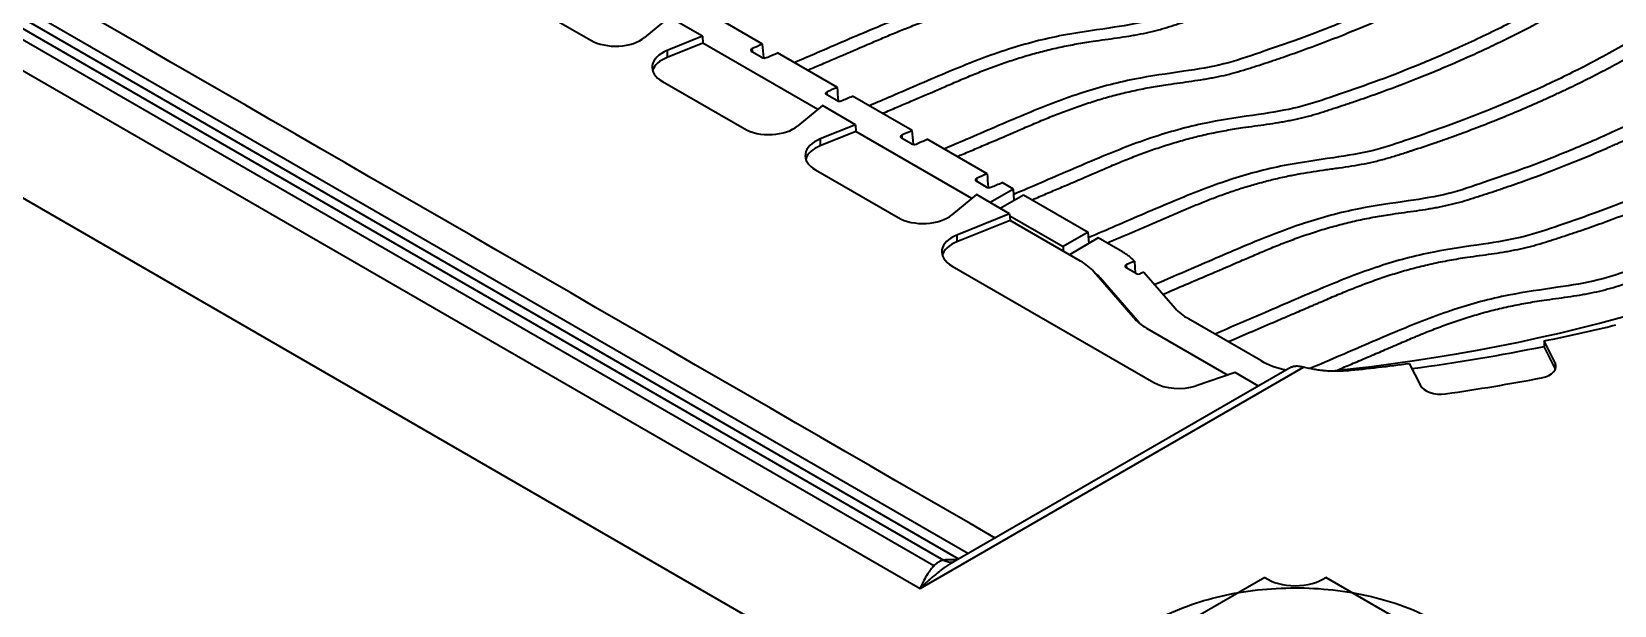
# Model space of a CAD drawing. Header units: millimetres. Extents: x 256 to 2096, y 1004 to 2403.
# Drawn here: x 1623.8 to 1849.3, y 1230.6 to 1312.3 of the extents above; entities that cross this region are included whole.
import ezdxf

# ---------------------------------------------------------------- set-up
doc = ezdxf.new("R2010")
doc.units = ezdxf.units.MM
doc.layers.add('1', color=7, linetype='Continuous', true_color=0xffffff)

msp = doc.modelspace()

# ---------------------------------------------------------------- linework, layer by layer
at = {"layer": '1', "color": 7, "linetype": 'Continuous', "lineweight": 35}
for p, q in [((1512.024, 1370.6), (1750.355, 1232.999)), ((1752.332, 1236.234), (1519.121, 1370.878)), ((1522.802, 1370.354), (1753.72, 1237.034)), ((1755.882, 1237.208), (1526.235, 1369.795)), ((1528.854, 1369.884), (1757.272, 1238.007)), ((1692.838, 1317.256), (1703.494, 1311.103)), ((1714.641, 1314.388), (1711.125, 1311.489)), ((1719.359, 1311.664), (1714.641, 1314.388)), ((1727.932, 1310.543), (1719.413, 1315.462)), ((1719.359, 1311.664), (1714.337, 1309.634)), ((1719.412, 1310.706), (1714.337, 1308.654)), ((1719.359, 1311.664), (1719.412, 1310.706)), ((1735.791, 1301.249), (1719.412, 1310.706)), ((1714.337, 1309.634), (1714.337, 1308.654)), ((1727.829, 1308.654), (1726.405, 1309.476)), ((1738.592, 1304.389), (1730.073, 1309.307)), ((1713.67, 1305.228), (1725.306, 1298.51)), ((1597.657, 1303.003), (1753.598, 1212.97)), ((1738.488, 1302.5), (1737.065, 1303.322)), ((1749.252, 1298.234), (1740.732, 1303.153)), ((1736.453, 1301.795), (1732.937, 1298.896)), ((1741.171, 1299.071), (1736.453, 1301.795)), ((1741.171, 1299.071), (1736.15, 1297.041)), ((1741.171, 1299.071), (1741.224, 1298.112)), ((1741.224, 1298.112), (1736.15, 1296.061)), ((1736.15, 1297.041), (1736.15, 1296.061)), ((1757.742, 1288.575), (1741.224, 1298.112)), ((1749.148, 1296.345), (1747.724, 1297.168)), ((1759.911, 1292.08), (1751.392, 1296.999)), ((1735.482, 1292.635), (1747.257, 1285.837)), ((1759.808, 1290.191), (1758.384, 1291.013)), ((1763.665, 1289.913), (1760.349, 1287.999)), ((1763.665, 1289.913), (1762.052, 1290.844)), ((1763.773, 1288.335), (1763.665, 1289.913)), ((1758.405, 1289.121), (1754.888, 1286.222)), ((1763.123, 1286.398), (1758.405, 1289.121)), ((1761.77, 1287.178), (1765.086, 1289.092)), ((1765.086, 1289.092), (1774.324, 1283.759)), ((1763.123, 1286.398), (1755.585, 1283.35)), ((1763.175, 1285.439), (1755.585, 1282.37)), ((1763.123, 1286.398), (1763.175, 1285.439)), ((1763.138, 1286.111), (1770.769, 1281.706)), ((1773.223, 1279.638), (1763.175, 1285.439)), ((1755.585, 1283.35), (1755.585, 1282.37)), ((1774.324, 1283.759), (1770.769, 1281.706)), ((1775.745, 1282.938), (1771.626, 1280.56)), ((1774.433, 1282.18), (1774.324, 1283.759)), ((1779.187, 1280.951), (1775.745, 1282.938)), ((1770.769, 1281.706), (1770.755, 1281.063)), ((1754.917, 1278.944), (1783.646, 1262.358)), ((1781.127, 1277.882), (1779.703, 1278.704)), ((1780.9, 1279.63), (1781.021, 1277.944)), ((1780.752, 1271.608), (1775.103, 1278.132)), ((1781.604, 1270.798), (1776.02, 1277.245)), ((1782.259, 1278.06), (1786.702, 1272.93)), ((1798.883, 1265.477), (1788.582, 1271.424)), ((1782.632, 1270.102), (1794.22, 1263.412)), ((1839.259, 1268.28), (1839.244, 1267.492)), ((1840.83, 1264.331), (1839.244, 1267.492)), ((1840.83, 1265.147), (1839.259, 1268.28)), ((1820.048, 1265.067), (1821.619, 1261.935)), ((1840.83, 1265.147), (1840.83, 1264.331)), ((1750.355, 1232.999), (1804.989, 1264.542)), ((1803.197, 1264.522), (1755.078, 1236.74)), ((1795.24, 1263.752), (1789.681, 1261.899)), ((1798.551, 1261.84), (1795.24, 1263.752)), ((1755.312, 1236.873), (1755.265, 1236.829)), ((1799.45, 1234.585), (1757.279, 1210.237)), ((1850.327, 1210.237), (1808.155, 1234.585))]:
    msp.add_line(p, q, dxfattribs=at)
for centre, major_axis, ratio, start_param, end_param in [((1707.029, 1313.145), (5, 0), 0.5773503, 3.9269908, 5.6723201), ((1726.762, 1309.681), (0.504, 0), 0.5759394, 2.2091997, 3.9250989), ((1717.205, 1307.269), (5, 0), 0.5773503, 2.1816616, 3.9269908), ((1717.205, 1306.29), (-5, 0), 0.5773503, 5.3232543, 6.1126613), ((1728.184, 1308.86), (0.503, 0.001), 0.5782229, 3.9265304, 5.3482317), ((1737.421, 1303.527), (0.504, 0), 0.5759394, 2.2092776, 3.9251465), ((1738.844, 1302.706), (0.503, 0.001), 0.5782229, 3.9265631, 5.3483904), ((1728.841, 1300.551), (5, 0), 0.5773503, 3.9269908, 5.6723201), ((1739.017, 1294.676), (5, 0), 0.5773503, 2.1816616, 3.9269908), ((1748.081, 1297.372), (0.504, 0), 0.5759394, 2.2091892, 3.9251114), ((1749.503, 1296.551), (0.503, 0.001), 0.5782229, 3.9265658, 5.3483982), ((1739.017, 1293.696), (-5, 0), 0.5773503, 5.3232543, 6.1126613), ((1758.741, 1291.218), (0.504, 0), 0.5759394, 2.2092776, 3.9251465), ((1760.163, 1290.397), (0.503, 0.001), 0.5782229, 3.9265639, 5.3483922), ((1780.383, 1356.436), (-162.648, 0), 0.5773503, 1.7451236, 2.3561945), ((1750.793, 1287.878), (5, 0), 0.5773503, 3.9269908, 5.6723201), ((1758.452, 1280.986), (5, 0), 0.5773503, 2.1816616, 3.9269908), ((1758.452, 1280.006), (-5, 0), 0.5773503, 5.3232543, 6.1126613), ((1766.103, 1275.531), (10.059, 0.012), 0.5770923, 0.4625358, 0.7838416), ((1780.06, 1278.909), (0.504, 0), 0.5759394, 2.2091979, 3.9251114), ((1776.02, 1278.066), (-0.76, -0.658), 0.7302967, 0.866754, 1.0068537), ((1781.482, 1278.088), (0.503, 0.001), 0.5782229, 3.9265635, 5.3483772), ((1789.752, 1274.209), (10.059, 0.012), 0.5770923, 3.6041285, 3.9254342), ((1795.701, 1275.531), (10.059, 0.012), 0.5770923, 3.6041285, 3.7647813), ((1795.701, 1275.531), (10.059, 0.012), 0.5770923, 3.7647813, 3.9254342), ((1780.383, 1364.888), (-177.386, 0), 0.5773503, 1.9091216, 1.9708464), ((1780.383, 1364.071), (-177.334, 0), 0.5773503, 1.7986505, 1.9091383), ((1805.989, 1269.591), (10.052, 0.009), 0.5781687, 3.9266921, 4.3599191), ((1780.383, 1364.888), (-177.386, 0), 0.5773503, 1.745305, 1.7963134), ((1837.948, 1264.666), (3, 0), 0.5773503, 5.0325947, 6.5651065), ((1780.383, 1364.888), (-185.886, 0), 0.5773503, 1.814433, 1.8910021), ((1837.948, 1263.849), (3, 0), 0.5773503, 0.2379331, 0.2819212), ((1787.181, 1264.399), (5, 0), 0.5773503, 3.9269908, 5.2359878), ((1824.501, 1262.417), (3, 0), 0.5773503, 3.4235139, 4.9560256), ((1754.78, 1239.768), (0.421, -2.97), 0.9146158, 5.7332147, 6.2713049), ((1803.803, 1236.671), (5.657, 0), 0.5773503, 3.8344306, 5.5903473)]:
    msp.add_ellipse(centre, major_axis=major_axis, ratio=ratio, start_param=start_param, end_param=end_param, dxfattribs=at)
for points in [[(1761.058, 1240.197), (1685.187, 1284), (1609.317, 1327.804), (1533.447, 1371.608)], [(1727.932, 1310.543), (1727.442, 1310.333), (1726.952, 1310.124), (1726.461, 1309.914)], [(1726.504, 1309.419), (1726.49, 1309.584), (1726.476, 1309.749), (1726.461, 1309.914)], [(1728.092, 1308.628), (1728.038, 1309.266), (1727.985, 1309.905), (1727.932, 1310.543)], [(1728.483, 1308.626), (1729.013, 1308.853), (1729.543, 1309.08), (1730.073, 1309.307)], [(1738.592, 1304.389), (1738.101, 1304.179), (1737.611, 1303.969), (1737.121, 1303.76)], [(1737.164, 1303.264), (1737.15, 1303.429), (1737.135, 1303.595), (1737.121, 1303.76)], [(1738.751, 1302.473), (1738.698, 1303.112), (1738.645, 1303.75), (1738.592, 1304.389)], [(1739.143, 1302.472), (1739.673, 1302.699), (1740.202, 1302.926), (1740.732, 1303.153)], [(1749.252, 1298.234), (1748.761, 1298.025), (1748.271, 1297.815), (1747.781, 1297.605)], [(1747.824, 1297.11), (1747.809, 1297.275), (1747.795, 1297.44), (1747.781, 1297.605)], [(1749.411, 1296.319), (1749.358, 1296.958), (1749.305, 1297.596), (1749.252, 1298.234)], [(1749.802, 1296.318), (1750.332, 1296.545), (1750.862, 1296.772), (1751.392, 1296.999)], [(1759.911, 1292.08), (1759.421, 1291.87), (1758.93, 1291.661), (1758.44, 1291.451)], [(1759.911, 1292.08), (1759.964, 1291.442), (1760.017, 1290.803), (1760.07, 1290.165)], [(1758.483, 1290.956), (1758.469, 1291.121), (1758.455, 1291.286), (1758.44, 1291.451)], [(1760.462, 1290.163), (1760.992, 1290.39), (1761.522, 1290.617), (1762.052, 1290.844)], [(1780.9, 1279.63), (1780.519, 1279.467), (1780.14, 1279.305), (1779.76, 1279.142)], [(1779.803, 1278.647), (1779.788, 1278.812), (1779.774, 1278.977), (1779.76, 1279.142)], [(1776.02, 1277.245), (1775.827, 1277.469), (1775.61, 1277.686), (1775.372, 1277.895)], [(1782.259, 1278.06), (1782.1, 1277.991), (1781.941, 1277.923), (1781.781, 1277.855)], [(1783.496, 1228.213), (1784.875, 1229.009), (1787.806, 1230.384), (1792.54, 1231.862), (1797.728, 1232.821), (1803.136, 1233.188), (1808.444, 1232.978), (1813.982, 1232.138), (1819.439, 1230.55), (1822.619, 1229.073), (1824.109, 1228.213)]]:
    msp.add_open_spline(points, degree=3, dxfattribs=at)
for points, knots in [([(1808.881, 1335.551), (1806.624, 1334.248), (1802.188, 1331.845), (1795.5, 1328.636), (1789.164, 1325.926), (1783.227, 1323.62), (1777.612, 1321.709), (1772.364, 1319.884), (1766.24, 1318.912), (1759.122, 1317.944), (1751.372, 1315.838), (1743.602, 1312.738), (1737.314, 1309.991), (1733.527, 1308.367), (1732.479, 1307.918)], [0, 0, 0, 0, 0.1053706, 0.2006168, 0.2869709, 0.3654511, 0.4369746, 0.5015647, 0.5679268, 0.6477516, 0.7403392, 0.8446496, 0.9570267, 1, 1, 1, 1]), ([(1775.033, 1310.965), (1775.597, 1311.048), (1776.165, 1311.126), (1777.3, 1311.284), (1777.868, 1311.362), (1778.999, 1311.526), (1779.562, 1311.61), (1780.4, 1311.748), (1780.678, 1311.795), (1781.231, 1311.894), (1781.507, 1311.945), (1782.328, 1312.107), (1782.869, 1312.223), (1783.535, 1312.383), (1783.668, 1312.416), (1783.933, 1312.483), (1784.065, 1312.517), (1784.458, 1312.622), (1784.719, 1312.694), (1785.495, 1312.919), (1786.007, 1313.078), (1786.644, 1313.28), (1786.771, 1313.32), (1787.026, 1313.402), (1787.407, 1313.524), (1788.296, 1313.811), (1789.055, 1314.062), (1789.812, 1314.315), (1790.064, 1314.399), (1790.568, 1314.57), (1790.819, 1314.655), (1792.074, 1315.085), (1793.071, 1315.436), (1796.039, 1316.505), (1797.989, 1317.243), (1800.869, 1318.387), (1801.822, 1318.775), (1803.712, 1319.563), (1804.65, 1319.963), (1805.813, 1320.472), (1806.045, 1320.574), (1806.508, 1320.779), (1806.739, 1320.882), (1807.431, 1321.192), (1808.808, 1321.817), (1810.165, 1322.454), (1812.853, 1323.746), (1816.366, 1325.515), (1819.739, 1327.376), (1821.391, 1328.329)], [0, 0, 0, 0, 0.03125, 0.03125, 0.0625, 0.0625, 0.09375, 0.09375, 0.109375, 0.109375, 0.125, 0.125, 0.15625, 0.15625, 0.1640625, 0.1640625, 0.171875, 0.171875, 0.1875, 0.1875, 0.21875, 0.21875, 0.2265625, 0.2265625, 0.234375, 0.25, 0.28125, 0.28125, 0.296875, 0.296875, 0.3125, 0.3125, 0.375, 0.375, 0.5, 0.5, 0.5625, 0.5625, 0.625, 0.625, 0.640625, 0.640625, 0.65625, 0.65625, 0.6875, 0.75, 0.75, 0.875, 1, 1, 1, 1]), ([(1830.2, 1323.243), (1827.943, 1321.94), (1823.507, 1319.537), (1816.82, 1316.327), (1810.484, 1313.617), (1804.546, 1311.312), (1798.931, 1309.4), (1793.684, 1307.575), (1787.559, 1306.603), (1780.441, 1305.635), (1772.691, 1303.529), (1764.921, 1300.429), (1758.633, 1297.682), (1754.846, 1296.058), (1753.798, 1295.609)], [0, 0, 0, 0, 0.1053706, 0.2006168, 0.2869709, 0.3654511, 0.4369746, 0.5015647, 0.5679268, 0.6477516, 0.7403392, 0.8446496, 0.9570267, 1, 1, 1, 1]), ([(1785.692, 1304.81), (1786.257, 1304.893), (1786.824, 1304.972), (1787.96, 1305.129), (1788.527, 1305.208), (1789.658, 1305.371), (1790.222, 1305.456), (1791.059, 1305.593), (1791.338, 1305.641), (1791.891, 1305.74), (1792.166, 1305.791), (1792.988, 1305.952), (1793.529, 1306.069), (1794.195, 1306.229), (1794.328, 1306.261), (1794.592, 1306.328), (1794.724, 1306.362), (1795.118, 1306.467), (1795.378, 1306.54), (1796.155, 1306.765), (1796.667, 1306.924), (1797.304, 1307.126), (1797.431, 1307.166), (1797.686, 1307.247), (1798.067, 1307.37), (1798.956, 1307.657), (1799.715, 1307.907), (1800.472, 1308.16), (1800.724, 1308.245), (1801.227, 1308.415), (1801.479, 1308.501), (1802.734, 1308.931), (1803.73, 1309.281), (1806.699, 1310.351), (1808.648, 1311.088), (1811.529, 1312.232), (1812.482, 1312.62), (1814.372, 1313.408), (1815.31, 1313.809), (1816.473, 1314.318), (1816.705, 1314.42), (1817.168, 1314.625), (1817.399, 1314.728), (1818.091, 1315.038), (1819.468, 1315.662), (1820.825, 1316.3), (1823.512, 1317.592), (1827.026, 1319.36), (1830.399, 1321.221), (1832.05, 1322.175)], [0, 0, 0, 0, 0.03125, 0.03125, 0.0625, 0.0625, 0.09375, 0.09375, 0.109375, 0.109375, 0.125, 0.125, 0.15625, 0.15625, 0.1640625, 0.1640625, 0.171875, 0.171875, 0.1875, 0.1875, 0.21875, 0.21875, 0.2265625, 0.2265625, 0.234375, 0.25, 0.28125, 0.28125, 0.296875, 0.296875, 0.3125, 0.3125, 0.375, 0.375, 0.5, 0.5, 0.5625, 0.5625, 0.625, 0.625, 0.640625, 0.640625, 0.65625, 0.65625, 0.6875, 0.75, 0.75, 0.875, 1, 1, 1, 1]), ([(1734.345, 1306.841), (1734.533, 1306.921), (1735.383, 1307.285), (1736.563, 1307.789), (1737.555, 1308.213), (1738.217, 1308.496), (1738.548, 1308.637), (1740.202, 1309.343), (1741.525, 1309.908), (1743.504, 1310.761), (1744.162, 1311.046), (1745.483, 1311.613), (1746.145, 1311.895), (1747.148, 1312.31), (1747.484, 1312.448), (1748.159, 1312.719), (1748.499, 1312.853), (1749.182, 1313.119), (1749.526, 1313.25), (1750.045, 1313.443), (1750.218, 1313.507), (1750.566, 1313.634), (1751.438, 1313.95), (1752.32, 1314.251), (1753.746, 1314.714), (1754.466, 1314.936), (1755.924, 1315.359), (1756.661, 1315.559), (1757.78, 1315.842), (1758.155, 1315.933), (1758.911, 1316.11), (1760.051, 1316.365), (1761.988, 1316.744), (1763.572, 1317.001), (1764.373, 1317.119)], [0, 0, 0, 0, 0.0199167, 0.0899226, 0.1249256, 0.1249256, 0.1599286, 0.1599286, 0.2999405, 0.2999405, 0.3699464, 0.3699464, 0.4399524, 0.4399524, 0.4749554, 0.4749554, 0.5099583, 0.5099583, 0.5449613, 0.5449613, 0.5624628, 0.5624628, 0.5799643, 0.6499702, 0.6499702, 0.7199762, 0.7199762, 0.7899821, 0.7899821, 0.8249851, 0.8249851, 0.8599881, 0.929994, 1, 1, 1, 1]), ([(1793.368, 1317.324), (1791.629, 1316.698), (1788.171, 1315.52), (1783.024, 1313.729), (1776.9, 1312.758), (1769.782, 1311.79), (1762.032, 1309.684), (1754.262, 1306.584), (1747.974, 1303.836), (1744.187, 1302.212), (1743.138, 1301.764)], [0, 0, 0, 0, 0.1072271, 0.2096457, 0.3148742, 0.44145, 0.5882634, 0.7536653, 0.9318583, 1, 1, 1, 1]), ([(1840.86, 1317.088), (1838.603, 1315.785), (1834.167, 1313.382), (1827.479, 1310.173), (1821.143, 1307.463), (1815.206, 1305.157), (1809.591, 1303.246), (1804.343, 1301.421), (1798.219, 1300.449), (1791.101, 1299.481), (1783.351, 1297.375), (1775.581, 1294.275), (1769.049, 1291.421), (1765.016, 1289.693), (1763.722, 1289.14)], [0, 0, 0, 0, 0.1043215, 0.1986194, 0.2841138, 0.3618127, 0.4326241, 0.4965711, 0.5622726, 0.6413026, 0.7329684, 0.8362403, 0.9474986, 1, 1, 1, 1]), ([(1796.352, 1298.656), (1796.917, 1298.739), (1797.484, 1298.818), (1798.619, 1298.975), (1799.187, 1299.053), (1800.318, 1299.217), (1800.881, 1299.302), (1801.719, 1299.439), (1801.997, 1299.486), (1802.551, 1299.585), (1802.826, 1299.637), (1803.647, 1299.798), (1804.188, 1299.915), (1804.855, 1300.074), (1804.988, 1300.107), (1805.252, 1300.174), (1805.384, 1300.208), (1805.778, 1300.313), (1806.038, 1300.386), (1806.815, 1300.611), (1807.326, 1300.769), (1807.963, 1300.971), (1808.091, 1301.012), (1808.345, 1301.093), (1808.727, 1301.215), (1809.615, 1301.503), (1810.374, 1301.753), (1811.131, 1302.006), (1811.383, 1302.091), (1811.887, 1302.261), (1812.138, 1302.347), (1813.393, 1302.777), (1814.39, 1303.127), (1817.358, 1304.196), (1819.308, 1304.934), (1822.189, 1306.078), (1823.141, 1306.466), (1825.032, 1307.254), (1825.969, 1307.655), (1827.132, 1308.163), (1827.364, 1308.266), (1827.828, 1308.471), (1828.059, 1308.574), (1828.75, 1308.884), (1830.127, 1309.508), (1831.484, 1310.145), (1834.172, 1311.437), (1837.685, 1313.206), (1841.058, 1315.067), (1842.71, 1316.02)], [0, 0, 0, 0, 0.03125, 0.03125, 0.0625, 0.0625, 0.09375, 0.09375, 0.109375, 0.109375, 0.125, 0.125, 0.15625, 0.15625, 0.1640625, 0.1640625, 0.171875, 0.171875, 0.1875, 0.1875, 0.21875, 0.21875, 0.2265625, 0.2265625, 0.234375, 0.25, 0.28125, 0.28125, 0.296875, 0.296875, 0.3125, 0.3125, 0.375, 0.375, 0.5, 0.5, 0.5625, 0.5625, 0.625, 0.625, 0.640625, 0.640625, 0.65625, 0.65625, 0.6875, 0.75, 0.75, 0.875, 1, 1, 1, 1]), ([(1745.005, 1300.686), (1745.193, 1300.767), (1746.042, 1301.13), (1747.222, 1301.635), (1748.215, 1302.059), (1748.876, 1302.341), (1749.207, 1302.483), (1750.861, 1303.189), (1752.185, 1303.754), (1754.163, 1304.606), (1754.821, 1304.892), (1756.142, 1305.459), (1756.805, 1305.74), (1757.808, 1306.156), (1758.144, 1306.293), (1758.819, 1306.565), (1759.158, 1306.699), (1759.842, 1306.964), (1760.185, 1307.095), (1760.704, 1307.289), (1760.878, 1307.353), (1761.226, 1307.48), (1762.097, 1307.795), (1762.979, 1308.097), (1764.405, 1308.56), (1765.126, 1308.782), (1766.583, 1309.204), (1767.32, 1309.405), (1768.44, 1309.688), (1768.815, 1309.779), (1769.571, 1309.955), (1770.711, 1310.21), (1772.647, 1310.59), (1774.232, 1310.847), (1775.033, 1310.965)], [0, 0, 0, 0, 0.0199167, 0.0899226, 0.1249256, 0.1249256, 0.1599286, 0.1599286, 0.2999405, 0.2999405, 0.3699464, 0.3699464, 0.4399524, 0.4399524, 0.4749554, 0.4749554, 0.5099583, 0.5099583, 0.5449613, 0.5449613, 0.5624628, 0.5624628, 0.5799643, 0.6499702, 0.6499702, 0.7199762, 0.7199762, 0.7899821, 0.7899821, 0.8249851, 0.8249851, 0.8599881, 0.929994, 1, 1, 1, 1]), ([(1851.519, 1310.934), (1849.262, 1309.631), (1844.827, 1307.228), (1838.139, 1304.018), (1831.803, 1301.308), (1825.865, 1299.003), (1820.251, 1297.092), (1815.003, 1295.266), (1808.879, 1294.295), (1801.76, 1293.327), (1794.011, 1291.221), (1786.241, 1288.12), (1779.709, 1285.267), (1775.675, 1283.539), (1774.381, 1282.986)], [0, 0, 0, 0, 0.1043215, 0.1986194, 0.2841138, 0.3618127, 0.4326241, 0.4965711, 0.5622726, 0.6413026, 0.7329684, 0.8362403, 0.9474986, 1, 1, 1, 1]), ([(1802.815, 1291.77), (1803.4, 1291.892), (1803.992, 1292.005), (1805.186, 1292.216), (1805.788, 1292.314), (1807, 1292.5), (1807.609, 1292.589), (1808.525, 1292.718), (1808.83, 1292.76), (1809.442, 1292.845), (1809.748, 1292.887), (1810.664, 1293.016), (1811.273, 1293.104), (1812.481, 1293.296), (1813.08, 1293.399), (1813.965, 1293.571), (1814.258, 1293.632), (1814.839, 1293.761), (1815.127, 1293.828), (1815.984, 1294.041), (1816.547, 1294.195), (1817.662, 1294.519), (1818.214, 1294.689), (1819.036, 1294.951), (1819.31, 1295.039), (1819.72, 1295.172), (1819.856, 1295.217), (1820.129, 1295.306), (1821.356, 1295.709), (1822.579, 1296.118), (1823.93, 1296.583), (1824.2, 1296.677), (1824.74, 1296.865), (1825.009, 1296.959), (1825.815, 1297.245), (1826.35, 1297.437), (1827.947, 1298.019), (1829.003, 1298.415), (1831.096, 1299.222), (1832.133, 1299.634), (1834.19, 1300.47), (1835.21, 1300.896), (1837.232, 1301.762), (1838.234, 1302.202), (1839.476, 1302.762), (1839.724, 1302.874), (1840.219, 1303.1), (1840.958, 1303.439), (1841.692, 1303.783), (1844.126, 1304.935), (1847.939, 1306.833), (1851.587, 1308.837), (1853.37, 1309.866)], [0, 0, 0, 0, 0.03125, 0.03125, 0.0625, 0.0625, 0.09375, 0.09375, 0.109375, 0.109375, 0.125, 0.125, 0.15625, 0.15625, 0.1875, 0.1875, 0.203125, 0.203125, 0.21875, 0.21875, 0.25, 0.25, 0.28125, 0.28125, 0.296875, 0.296875, 0.3046875, 0.3046875, 0.3125, 0.375, 0.375, 0.390625, 0.390625, 0.40625, 0.40625, 0.4375, 0.4375, 0.5, 0.5, 0.5625, 0.5625, 0.625, 0.625, 0.6875, 0.6875, 0.703125, 0.703125, 0.71875, 0.75, 0.75, 0.875, 1, 1, 1, 1]), ([(1755.664, 1294.532), (1755.853, 1294.613), (1756.702, 1294.976), (1757.882, 1295.481), (1758.874, 1295.904), (1759.536, 1296.187), (1759.867, 1296.328), (1761.521, 1297.034), (1762.844, 1297.6), (1764.823, 1298.452), (1765.481, 1298.737), (1766.802, 1299.304), (1767.465, 1299.586), (1768.467, 1300.002), (1768.803, 1300.139), (1769.478, 1300.411), (1769.818, 1300.545), (1770.501, 1300.81), (1770.845, 1300.941), (1771.364, 1301.135), (1771.537, 1301.199), (1771.885, 1301.326), (1772.757, 1301.641), (1773.639, 1301.943), (1775.065, 1302.406), (1775.785, 1302.628), (1777.243, 1303.05), (1777.98, 1303.25), (1779.099, 1303.533), (1779.475, 1303.625), (1780.23, 1303.801), (1781.371, 1304.056), (1783.307, 1304.436), (1784.892, 1304.693), (1785.692, 1304.81)], [0, 0, 0, 0, 0.0199167, 0.0899226, 0.1249256, 0.1249256, 0.1599286, 0.1599286, 0.2999405, 0.2999405, 0.3699464, 0.3699464, 0.4399524, 0.4399524, 0.4749554, 0.4749554, 0.5099583, 0.5099583, 0.5449613, 0.5449613, 0.5624628, 0.5624628, 0.5799643, 0.6499702, 0.6499702, 0.7199762, 0.7199762, 0.7899821, 0.7899821, 0.8249851, 0.8249851, 0.8599881, 0.929994, 1, 1, 1, 1]), ([(1862.179, 1304.78), (1859.922, 1303.477), (1855.486, 1301.074), (1848.798, 1297.864), (1842.463, 1295.154), (1836.525, 1292.849), (1830.91, 1290.937), (1825.663, 1289.112), (1819.538, 1288.14), (1812.42, 1287.172), (1804.67, 1285.066), (1796.9, 1281.966), (1789.954, 1278.932), (1785.5, 1277.027), (1783.788, 1276.296)], [0, 0, 0, 0, 0.1025836, 0.1953105, 0.2793806, 0.3557851, 0.4254168, 0.4882985, 0.5529054, 0.6306189, 0.7207576, 0.822309, 0.9317138, 1, 1, 1, 1]), ([(1817.671, 1286.347), (1818.236, 1286.43), (1818.803, 1286.509), (1819.939, 1286.666), (1820.506, 1286.745), (1821.637, 1286.908), (1822.2, 1286.993), (1823.038, 1287.13), (1823.316, 1287.178), (1823.87, 1287.277), (1824.145, 1287.328), (1824.966, 1287.489), (1825.508, 1287.606), (1826.174, 1287.766), (1826.307, 1287.798), (1826.571, 1287.865), (1826.703, 1287.899), (1827.097, 1288.004), (1827.357, 1288.077), (1828.134, 1288.302), (1828.646, 1288.461), (1829.283, 1288.662), (1829.41, 1288.703), (1829.664, 1288.784), (1830.046, 1288.907), (1830.934, 1289.194), (1831.693, 1289.444), (1832.451, 1289.697), (1832.703, 1289.782), (1833.206, 1289.952), (1833.458, 1290.038), (1834.713, 1290.468), (1835.709, 1290.818), (1838.678, 1291.888), (1840.627, 1292.625), (1843.508, 1293.769), (1844.461, 1294.157), (1846.351, 1294.945), (1847.289, 1295.346), (1848.451, 1295.855), (1848.684, 1295.957), (1849.147, 1296.162), (1849.378, 1296.265), (1850.07, 1296.575), (1851.447, 1297.199), (1852.804, 1297.837), (1855.491, 1299.129), (1859.005, 1300.897), (1862.378, 1302.758), (1864.029, 1303.712)], [0, 0, 0, 0, 0.03125, 0.03125, 0.0625, 0.0625, 0.09375, 0.09375, 0.109375, 0.109375, 0.125, 0.125, 0.15625, 0.15625, 0.1640625, 0.1640625, 0.171875, 0.171875, 0.1875, 0.1875, 0.21875, 0.21875, 0.2265625, 0.2265625, 0.234375, 0.25, 0.28125, 0.28125, 0.296875, 0.296875, 0.3125, 0.3125, 0.375, 0.375, 0.5, 0.5, 0.5625, 0.5625, 0.625, 0.625, 0.640625, 0.640625, 0.65625, 0.65625, 0.6875, 0.75, 0.75, 0.875, 1, 1, 1, 1]), ([(1766.324, 1288.378), (1766.512, 1288.458), (1767.362, 1288.822), (1768.542, 1289.326), (1769.534, 1289.75), (1770.196, 1290.033), (1770.526, 1290.174), (1772.181, 1290.88), (1773.504, 1291.445), (1775.483, 1292.298), (1776.141, 1292.583), (1777.462, 1293.15), (1778.124, 1293.432), (1779.127, 1293.847), (1779.463, 1293.985), (1780.138, 1294.256), (1780.478, 1294.39), (1781.161, 1294.656), (1781.505, 1294.787), (1782.024, 1294.98), (1782.197, 1295.044), (1782.545, 1295.171), (1783.416, 1295.487), (1784.298, 1295.788), (1785.725, 1296.251), (1786.445, 1296.473), (1787.903, 1296.896), (1788.64, 1297.096), (1789.759, 1297.379), (1790.134, 1297.47), (1790.89, 1297.647), (1792.03, 1297.902), (1793.967, 1298.281), (1795.551, 1298.538), (1796.352, 1298.656)], [0, 0, 0, 0, 0.0199167, 0.0899226, 0.1249256, 0.1249256, 0.1599286, 0.1599286, 0.2999405, 0.2999405, 0.3699464, 0.3699464, 0.4399524, 0.4399524, 0.4749554, 0.4749554, 0.5099583, 0.5099583, 0.5449613, 0.5449613, 0.5624628, 0.5624628, 0.5799643, 0.6499702, 0.6499702, 0.7199762, 0.7199762, 0.7899821, 0.7899821, 0.8249851, 0.8249851, 0.8599881, 0.929994, 1, 1, 1, 1]), ([(1872.839, 1298.625), (1870.582, 1297.322), (1866.146, 1294.919), (1859.458, 1291.71), (1853.122, 1289), (1847.185, 1286.694), (1841.57, 1284.783), (1836.322, 1282.958), (1830.198, 1281.986), (1823.08, 1281.018), (1815.33, 1278.912), (1807.56, 1275.812), (1799.921, 1272.475), (1794.764, 1270.277), (1792.353, 1269.247)], [0, 0, 0, 0, 0.0998057, 0.1900217, 0.2718152, 0.3461507, 0.4138968, 0.4750757, 0.5379331, 0.6135422, 0.70124, 0.8000415, 0.9064837, 1, 1, 1, 1]), ([(1828.331, 1280.193), (1828.895, 1280.276), (1829.463, 1280.355), (1830.598, 1280.512), (1831.166, 1280.59), (1832.297, 1280.754), (1832.86, 1280.839), (1833.698, 1280.976), (1833.976, 1281.023), (1834.529, 1281.122), (1834.805, 1281.174), (1835.626, 1281.335), (1836.167, 1281.452), (1836.833, 1281.611), (1836.966, 1281.644), (1837.231, 1281.711), (1837.363, 1281.745), (1837.756, 1281.85), (1838.017, 1281.923), (1838.793, 1282.147), (1839.305, 1282.306), (1839.942, 1282.508), (1840.069, 1282.549), (1840.324, 1282.63), (1840.705, 1282.752), (1841.594, 1283.04), (1842.353, 1283.29), (1843.11, 1283.543), (1843.362, 1283.628), (1843.866, 1283.798), (1844.117, 1283.884), (1845.372, 1284.314), (1846.369, 1284.664), (1849.337, 1285.733), (1851.287, 1286.471), (1854.167, 1287.615), (1855.12, 1288.003), (1857.011, 1288.791), (1857.948, 1289.192), (1859.111, 1289.7), (1859.343, 1289.803), (1859.806, 1290.008), (1860.038, 1290.111), (1860.729, 1290.421), (1862.106, 1291.045), (1863.463, 1291.682), (1866.151, 1292.974), (1869.664, 1294.743), (1873.037, 1296.604), (1874.689, 1297.557)], [0, 0, 0, 0, 0.03125, 0.03125, 0.0625, 0.0625, 0.09375, 0.09375, 0.109375, 0.109375, 0.125, 0.125, 0.15625, 0.15625, 0.1640625, 0.1640625, 0.171875, 0.171875, 0.1875, 0.1875, 0.21875, 0.21875, 0.2265625, 0.2265625, 0.234375, 0.25, 0.28125, 0.28125, 0.296875, 0.296875, 0.3125, 0.3125, 0.375, 0.375, 0.5, 0.5, 0.5625, 0.5625, 0.625, 0.625, 0.640625, 0.640625, 0.65625, 0.65625, 0.6875, 0.75, 0.75, 0.875, 1, 1, 1, 1]), ([(1776.986, 1282.222), (1778.201, 1282.741), (1779.417, 1283.26), (1781.218, 1284.031), (1781.805, 1284.283), (1782.978, 1284.786), (1784.15, 1285.291), (1785.616, 1285.92), (1786.496, 1286.298), (1787.084, 1286.549), (1787.377, 1286.675), (1788.26, 1287.05), (1788.849, 1287.3), (1789.739, 1287.67), (1790.036, 1287.792), (1790.634, 1288.035), (1790.934, 1288.156), (1791.537, 1288.394), (1791.84, 1288.512), (1792.449, 1288.743), (1792.755, 1288.858), (1793.677, 1289.195), (1794.299, 1289.413), (1795.555, 1289.835), (1796.19, 1290.038), (1797.474, 1290.429), (1798.123, 1290.617), (1799.436, 1290.976), (1800.1, 1291.148), (1801.445, 1291.472), (1802.126, 1291.626), (1802.815, 1291.77)], [0, 0, 0, 0, 0.1470306, 0.1470306, 0.2181114, 0.2181114, 0.2891922, 0.360273, 0.3958134, 0.3958134, 0.4313537, 0.4313537, 0.5024345, 0.5024345, 0.5379749, 0.5379749, 0.5735153, 0.5735153, 0.6090557, 0.6090557, 0.6445961, 0.6445961, 0.7156769, 0.7156769, 0.7867577, 0.7867577, 0.8578384, 0.8578384, 0.9289192, 0.9289192, 1, 1, 1, 1]), ([(1883.498, 1292.471), (1881.241, 1291.168), (1876.805, 1288.765), (1870.118, 1285.555), (1863.782, 1282.845), (1857.844, 1280.54), (1852.229, 1278.629), (1846.982, 1276.803), (1840.858, 1275.832), (1833.739, 1274.864), (1825.99, 1272.758), (1818.22, 1269.657), (1811.537, 1266.738), (1807.351, 1264.946), (1805.905, 1264.329)], [0, 0, 0, 0, 0.1036843, 0.1974061, 0.2823782, 0.3596024, 0.4299812, 0.4935376, 0.5588377, 0.6373849, 0.7284908, 0.8311318, 0.9417104, 1, 1, 1, 1]), ([(1839.238, 1274.075), (1839.801, 1274.156), (1840.366, 1274.234), (1841.497, 1274.391), (1842.063, 1274.469), (1843.188, 1274.633), (1843.748, 1274.719), (1844.58, 1274.859), (1844.857, 1274.907), (1845.406, 1275.008), (1845.679, 1275.06), (1846.494, 1275.225), (1847.031, 1275.345), (1847.824, 1275.54), (1848.087, 1275.608), (1848.608, 1275.749), (1848.867, 1275.822), (1849.638, 1276.049), (1850.147, 1276.208), (1850.78, 1276.411), (1850.907, 1276.452), (1851.159, 1276.533), (1851.539, 1276.656), (1852.422, 1276.944), (1853.43, 1277.276), (1854.182, 1277.53), (1854.684, 1277.699), (1854.934, 1277.784), (1855.684, 1278.041), (1856.182, 1278.213), (1857.174, 1278.562), (1857.668, 1278.738), (1860.129, 1279.625), (1862.068, 1280.361), (1865.886, 1281.882), (1867.766, 1282.668), (1869.848, 1283.581), (1870.079, 1283.683), (1870.54, 1283.887), (1870.769, 1283.99), (1871.458, 1284.298), (1872.827, 1284.92), (1874.177, 1285.555), (1876.851, 1286.841), (1880.348, 1288.602), (1883.705, 1290.454), (1885.348, 1291.403)], [0, 0, 0, 0, 0.03125, 0.03125, 0.0625, 0.0625, 0.09375, 0.09375, 0.109375, 0.109375, 0.125, 0.125, 0.15625, 0.15625, 0.171875, 0.171875, 0.1875, 0.1875, 0.21875, 0.21875, 0.2265625, 0.2265625, 0.234375, 0.25, 0.28125, 0.296875, 0.296875, 0.3125, 0.3125, 0.34375, 0.34375, 0.375, 0.375, 0.5, 0.5, 0.625, 0.625, 0.640625, 0.640625, 0.65625, 0.65625, 0.6875, 0.75, 0.75, 0.875, 1, 1, 1, 1]), ([(1784.973, 1274.926), (1787.111, 1275.841), (1789.248, 1276.756), (1792.756, 1278.254), (1794.125, 1278.838), (1795.832, 1279.571), (1796.173, 1279.718), (1796.854, 1280.012), (1797.195, 1280.159), (1798.218, 1280.6), (1798.901, 1280.893), (1799.933, 1281.326), (1800.279, 1281.47), (1800.973, 1281.753), (1801.323, 1281.894), (1801.85, 1282.102), (1802.026, 1282.171), (1802.38, 1282.308), (1802.557, 1282.376), (1803.09, 1282.578), (1803.447, 1282.711), (1804.523, 1283.102), (1805.248, 1283.354), (1806.713, 1283.838), (1807.454, 1284.07), (1808.953, 1284.512), (1809.712, 1284.722), (1810.865, 1285.017), (1811.251, 1285.113), (1812.03, 1285.297), (1812.422, 1285.386), (1813.605, 1285.643), (1815.204, 1285.959), (1816.843, 1286.226), (1817.671, 1286.347)], [0, 0, 0, 0, 0.2067296, 0.2067296, 0.3389413, 0.3389413, 0.3719942, 0.3719942, 0.4050472, 0.4050472, 0.471153, 0.471153, 0.504206, 0.504206, 0.5372589, 0.5372589, 0.5537854, 0.5537854, 0.5703118, 0.5703118, 0.6033648, 0.6033648, 0.6694707, 0.6694707, 0.7355765, 0.7355765, 0.8016824, 0.8016824, 0.8347353, 0.8347353, 0.8677883, 0.8677883, 0.9338941, 1, 1, 1, 1]), ([(1780.9, 1279.63), (1780.785, 1279.751), (1780.663, 1279.87), (1780.405, 1280.102), (1780.268, 1280.215), (1779.981, 1280.437), (1779.681, 1280.652), (1779.356, 1280.854), (1779.187, 1280.951)], [0, 0, 0, 0, 0.25, 0.25, 0.5, 0.5, 0.75, 1, 1, 1, 1]), ([(1794.222, 1268.168), (1796.51, 1269.148), (1798.798, 1270.127), (1801.443, 1271.257), (1801.799, 1271.409), (1802.511, 1271.713), (1803.579, 1272.169), (1805.002, 1272.777), (1806.245, 1273.311), (1806.955, 1273.616), (1808.018, 1274.076), (1808.904, 1274.458), (1809.974, 1274.912), (1810.332, 1275.063), (1811.05, 1275.361), (1811.41, 1275.509), (1812.496, 1275.946), (1813.226, 1276.229), (1814.703, 1276.777), (1815.45, 1277.042), (1816.96, 1277.551), (1817.725, 1277.796), (1819.273, 1278.261), (1820.057, 1278.482), (1821.251, 1278.794), (1821.651, 1278.895), (1822.458, 1279.089), (1822.865, 1279.183), (1824.094, 1279.454), (1825.757, 1279.786), (1827.465, 1280.066), (1828.331, 1280.193)], [0, 0, 0, 0, 0.2114342, 0.2114342, 0.2442911, 0.2442911, 0.277148, 0.3428618, 0.3757187, 0.3921472, 0.4085757, 0.4742895, 0.4742895, 0.5071464, 0.5071464, 0.5400033, 0.5400033, 0.6057171, 0.6057171, 0.6714309, 0.6714309, 0.7371447, 0.7371447, 0.8028586, 0.8028586, 0.8357155, 0.8357155, 0.8685724, 0.8685724, 0.9342862, 1, 1, 1, 1]), ([(1809.869, 1264.148), (1810.513, 1264.423), (1811.156, 1264.698), (1812.158, 1265.127), (1812.516, 1265.28), (1813.232, 1265.585), (1814.307, 1266.044), (1815.738, 1266.656), (1816.989, 1267.193), (1817.525, 1267.424), (1817.882, 1267.577), (1818.774, 1267.962), (1819.666, 1268.347), (1820.563, 1268.728), (1820.743, 1268.803), (1821.103, 1268.955), (1821.644, 1269.18), (1822.188, 1269.403), (1823.281, 1269.841), (1824.017, 1270.125), (1825.505, 1270.675), (1826.257, 1270.94), (1827.778, 1271.45), (1828.548, 1271.694), (1830.109, 1272.159), (1830.899, 1272.379), (1832.102, 1272.689), (1832.506, 1272.789), (1833.32, 1272.982), (1833.73, 1273.075), (1834.969, 1273.343), (1835.807, 1273.508), (1837.506, 1273.81), (1838.367, 1273.948), (1839.238, 1274.075)], [0, 0, 0, 0, 0.0697134, 0.0697134, 0.1084753, 0.1084753, 0.1472373, 0.2247611, 0.2635231, 0.2829041, 0.2829041, 0.302285, 0.3798089, 0.3798089, 0.3991899, 0.3991899, 0.4185709, 0.4573328, 0.4573328, 0.5348567, 0.5348567, 0.6123806, 0.6123806, 0.6899045, 0.6899045, 0.7674283, 0.7674283, 0.8061903, 0.8061903, 0.8449522, 0.8449522, 0.9224761, 0.9224761, 1, 1, 1, 1]), ([(1803.195, 1264.521), (1803.197, 1264.522), (1803.224, 1264.537), (1803.251, 1264.552), (1803.331, 1264.589), (1803.442, 1264.633), (1803.563, 1264.663), (1803.659, 1264.681), (1803.692, 1264.686), (1803.759, 1264.694), (1803.793, 1264.698), (1803.897, 1264.706), (1803.968, 1264.708), (1804.187, 1264.705), (1804.34, 1264.69), (1804.541, 1264.657), (1804.582, 1264.65), (1804.664, 1264.634), (1804.705, 1264.626), (1804.829, 1264.598), (1804.913, 1264.577), (1804.998, 1264.553)], [0, 0, 0, 0, 0.0040714, 0.0626555, 0.0626555, 0.1798235, 0.2969916, 0.2969916, 0.3555756, 0.3555756, 0.4141597, 0.4141597, 0.5313277, 0.5313277, 0.7656639, 0.7656639, 0.8242479, 0.8242479, 0.8828319, 0.8828319, 1, 1, 1, 1]), ([(1811.181, 1264.029), (1810.918, 1264.003), (1810.655, 1263.983), (1810.129, 1263.956), (1809.603, 1263.941), (1808.814, 1263.955), (1808.288, 1263.988), (1807.959, 1264.017), (1807.893, 1264.023), (1807.762, 1264.036), (1807.696, 1264.042), (1807.5, 1264.064), (1807.37, 1264.079), (1806.982, 1264.131), (1806.472, 1264.21), (1805.973, 1264.311), (1805.481, 1264.424), (1805.238, 1264.485), (1804.998, 1264.553)], [0, 0, 0, 0, 0.125, 0.125, 0.25, 0.375, 0.5, 0.5, 0.53125, 0.53125, 0.5625, 0.5625, 0.625, 0.625, 0.75, 0.875, 0.875, 1, 1, 1, 1]), ([(1753.72, 1237.034), (1753.557, 1237.002), (1753.242, 1236.901), (1752.79, 1236.644), (1752.338, 1236.263), (1751.873, 1235.732), (1751.39, 1235.029), (1750.882, 1234.124), (1750.536, 1233.401), (1750.355, 1232.999)], [0, 0, 0, 0, 0.1131041, 0.2288459, 0.3564151, 0.4959112, 0.6487497, 0.8163022, 1, 1, 1, 1]), ([(1754.776, 1236.561), (1754.758, 1236.55), (1754.721, 1236.527), (1754.665, 1236.493), (1754.608, 1236.457), (1754.551, 1236.421), (1754.494, 1236.385), (1754.437, 1236.348), (1754.379, 1236.311), (1754.321, 1236.273), (1754.263, 1236.235), (1754.205, 1236.196), (1754.146, 1236.157), (1754.087, 1236.117), (1754.028, 1236.077), (1753.968, 1236.036), (1753.803, 1235.921), (1753.523, 1235.722), (1753.123, 1235.423), (1752.701, 1235.092), (1752.393, 1234.84), (1752.204, 1234.681), (1752.142, 1234.629), (1752.077, 1234.573), (1752.009, 1234.516), (1751.939, 1234.455), (1751.866, 1234.392), (1751.791, 1234.327), (1751.713, 1234.259), (1751.632, 1234.188), (1751.549, 1234.114), (1751.464, 1234.038), (1751.376, 1233.958), (1751.285, 1233.876), (1751.192, 1233.791), (1751.096, 1233.703), (1750.998, 1233.612), (1750.897, 1233.517), (1750.794, 1233.42), (1750.688, 1233.32), (1750.579, 1233.216), (1750.468, 1233.109), (1750.393, 1233.036), (1750.355, 1232.999)], [0, 0, 0, 0, 0.0119804, 0.0243763, 0.0368422, 0.049378, 0.0619837, 0.0746595, 0.0874052, 0.1002209, 0.1131066, 0.1260622, 0.1390879, 0.1521836, 0.1653493, 0.1785851, 0.1918908, 0.2762593, 0.3662107, 0.4617463, 0.5628669, 0.5765098, 0.5907457, 0.6055746, 0.6209966, 0.6370115, 0.6536195, 0.6708205, 0.6886146, 0.7070017, 0.7259818, 0.7455549, 0.7657211, 0.7864803, 0.8078326, 0.8297779, 0.8523162, 0.8754476, 0.899172, 0.9234894, 0.9483999, 0.9739034, 1, 1, 1, 1]), ([(1755.638, 1237.098), (1755.579, 1237.1), (1755.315, 1237.109), (1754.887, 1237.113), (1754.417, 1237.1), (1754.026, 1237.073), (1753.815, 1237.048), (1753.72, 1237.034)], [0, 0, 0, 0, 0.0655739, 0.2991805, 0.532787, 0.7663935, 1, 1, 1, 1]), ([(1755.081, 1236.742), (1755.072, 1236.737), (1755.045, 1236.721), (1754.999, 1236.695), (1754.944, 1236.662), (1754.889, 1236.629), (1754.833, 1236.596), (1754.795, 1236.573), (1754.776, 1236.561), (1754.776, 1236.561)], [0, 0, 0, 0, 0.0864368, 0.266017, 0.446645, 0.6283211, 0.8110454, 0.9948181, 1, 1, 1, 1])]:
    msp.add_open_spline(points, degree=3, knots=knots, dxfattribs=at)

doc.saveas('drawing.dxf')
